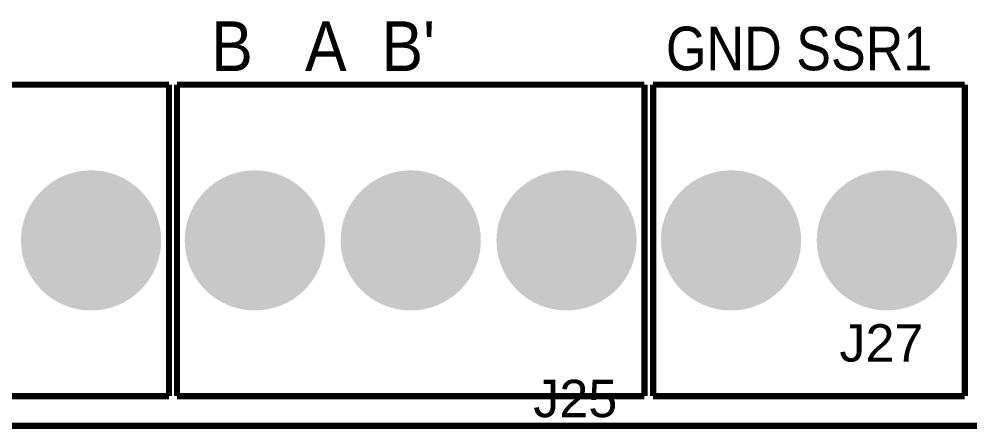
# Model space of a CAD drawing. Header units: inches. Extents: x -3.34 to 3.34, y -1.57 to 1.57.
# Drawn here: x -2.41 to -1.19, y -1.575 to -1.048 of the extents above; entities that cross this region are included whole.
import ezdxf

# ---------------------------------------------------------------- set-up
doc = ezdxf.new("R2010")
doc.units = ezdxf.units.IN
doc.layers.get('0').update_dxf_attribs({"linetype": 'CONTINUOUS'})

# ---------------------------------------------------------------- blocks, each defined once
blk = doc.blocks.new('EPAD')
at = {"const_width": 0.5}
blk.add_lwpolyline([(-0.25, 0, 1), (0.25, 0, 1)], format="xyb", close=True, dxfattribs=at)

msp = doc.modelspace()

# ---------------------------------------------------------------- linework, layer by layer
at = {"const_width": 0.008}
for points in [[(-3.332118, -1.570866), (3.333236, -1.570866), (3.333236, 1.570866), (-3.332118, 1.570866), (-3.332118, -1.570866)], [(-3.332118, -1.570866), (3.333236, -1.570866), (3.333236, 1.570866), (-3.332118, 1.570866), (-3.332118, -1.570866)], [(-3.332118, -1.570866), (3.333236, -1.570866), (3.333236, 1.570866), (-3.332118, 1.570866), (-3.332118, -1.570866)], [(-2.217945, -1.132677), (-2.817945, -1.132677)], [(-2.217945, -1.132677), (-2.817945, -1.132677)], [(-2.217945, -1.132677), (-2.817945, -1.132677)], [(-2.217945, -1.132677), (-2.217945, -1.532677)], [(-2.217945, -1.132677), (-2.217945, -1.532677)], [(-2.217945, -1.132677), (-2.217945, -1.532677)], [(-2.207709, -1.132677), (-2.207709, -1.532677)], [(-1.607709, -1.132677), (-2.207709, -1.132677)], [(-2.207709, -1.132677), (-2.207709, -1.532677)], [(-1.607709, -1.132677), (-2.207709, -1.132677)], [(-2.207709, -1.132677), (-2.207709, -1.532677)], [(-1.607709, -1.132677), (-2.207709, -1.132677)], [(-1.607709, -1.132677), (-1.607709, -1.532677)], [(-1.607709, -1.132677), (-1.607709, -1.532677)], [(-1.607709, -1.132677), (-1.607709, -1.532677)], [(-1.596685, -1.532677), (-1.596685, -1.132677)], [(-1.196685, -1.132677), (-1.596685, -1.132677)], [(-1.596685, -1.532677), (-1.596685, -1.132677)], [(-1.196685, -1.132677), (-1.596685, -1.132677)], [(-1.596685, -1.532677), (-1.596685, -1.132677)], [(-1.196685, -1.132677), (-1.596685, -1.132677)], [(-1.196685, -1.532677), (-1.196685, -1.132677)], [(-1.196685, -1.532677), (-1.196685, -1.132677)], [(-1.196685, -1.532677), (-1.196685, -1.132677)], [(-2.817945, -1.532677), (-2.217945, -1.532677)], [(-2.817945, -1.532677), (-2.217945, -1.532677)], [(-2.817945, -1.532677), (-2.217945, -1.532677)], [(-2.207709, -1.532677), (-1.607709, -1.532677)], [(-2.207709, -1.532677), (-1.607709, -1.532677)], [(-2.207709, -1.532677), (-1.607709, -1.532677)], [(-1.196685, -1.532677), (-1.596685, -1.532677)], [(-1.196685, -1.532677), (-1.596685, -1.532677)], [(-1.196685, -1.532677), (-1.596685, -1.532677)]]:
    msp.add_lwpolyline(points, dxfattribs=at)

# ---------------------------------------------------------------- block references
at = {"xscale": 0.18, "yscale": 0.18}
for p in [(-2.317945, -1.332677), (-2.107709, -1.332677), (-1.907709, -1.332677), (-1.707709, -1.332677), (-1.496685, -1.332677), (-1.296685, -1.332677)]:
    msp.add_blockref('EPAD', p, dxfattribs=at)

# ---------------------------------------------------------------- texts
for s, height, width, p in [("B   A  B'", 0.064, 0.9375, (-2.163811, -1.115307)), ("B   A  B'", 0.064, 0.9375, (-2.163811, -1.115307)), ("B   A  B'", 0.064, 0.9375, (-2.163811, -1.115307)), ('GND SSR1', 0.056, 0.892857, (-1.58015, -1.114181)), ('GND SSR1', 0.056, 0.892857, (-1.58015, -1.114181)), ('GND SSR1', 0.056, 0.892857, (-1.58015, -1.114181)), ('J27', 0.048, 1.041667, (-1.357512, -1.488315)), ('J27', 0.048, 1.041667, (-1.357512, -1.488315)), ('J27', 0.048, 1.041667, (-1.357512, -1.488315)), ('J25', 0.048, 1.041667, (-1.750425, -1.559685)), ('J25', 0.048, 1.041667, (-1.750425, -1.559685)), ('J25', 0.048, 1.041667, (-1.750425, -1.559685))]:
    msp.add_text(s, height=height, dxfattribs=dict(width=width)).set_placement(p)

doc.saveas('drawing.dxf')
